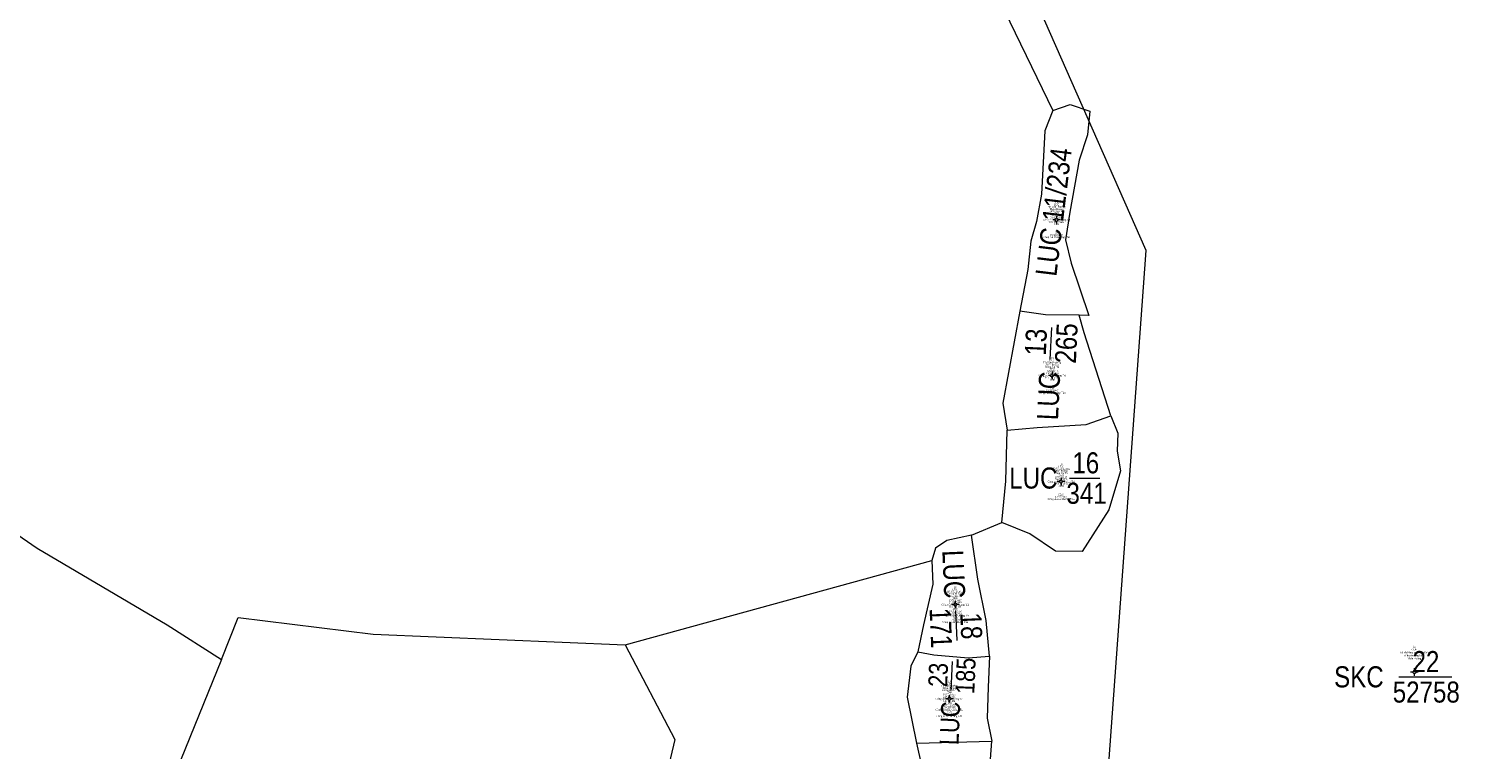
# Model space of a CAD drawing. Header units: metres. Extents: x 546779 to 548251, y 1841578 to 1843315.
# Drawn here: x 547303 to 547541.8, y 1842615.8 to 1842735.7 of the extents above; entities that cross this region are included whole.
import ezdxf
from ezdxf.enums import TextEntityAlignment as Align

# ---------------------------------------------------------------- set-up
doc = ezdxf.new("R2010")
doc.units = ezdxf.units.M
doc.header["$MEASUREMENT"] = 0
for name, color, linetype, lineweight in [('Level 10', 7, 'Continuous', 0), ('Level 11', 7, 'Continuous', 0), ('Level 13', 7, 'Continuous', 0), ('Level 15', 7, 'Continuous', 0), ('Level 50', 7, 'Continuous', 0)]:
    doc.layers.add(name, color=color, linetype=linetype, lineweight=lineweight)
doc.styles.add('Style-vnarialNarrowI', font='vnarialNarrowI.shx')
doc.styles.add('Style-Vntimei', font='Vntimei.shx')

# ---------------------------------------------------------------- blocks, each defined once
blk = doc.blocks.new('N_THUA_9')
at = {"layer": 'Level 13', "color": 230, "linetype": 'Continuous', "lineweight": 0, "style": 'Style-vnarialNarrowI'}
blk.add_text('LUC 11/234', height=3.499973, rotation=359.999986, dxfattribs=at).set_placement((0.109121, -0.003585), align=Align.MIDDLE_CENTER)
blk = doc.blocks.new('N_THUA_11')
at = {"layer": 'Level 13', "color": 230, "linetype": 'Continuous', "lineweight": 13, "flags": 128}
blk.add_lwpolyline([(-1.661927, 0.001482), (3.663948, 0.003111)], dxfattribs=at)
at = {"layer": 'Level 13', "color": 230, "linetype": 'Continuous', "lineweight": 0, "style": 'Style-vnarialNarrowI'}
blk.add_text('13', height=3.499983, rotation=0.000094, dxfattribs=at).set_placement((1.106265, 0.783316), align=Align.CENTER)
blk.add_text('LUC ', height=3.499983, rotation=0.000094, dxfattribs=at).set_placement((-2.600937, -0.00211), align=Align.MIDDLE_RIGHT)
blk.add_text('265', height=3.499983, rotation=0.000094, dxfattribs=at).set_placement((1.138207, -0.775375), align=Align.TOP_CENTER)
blk = doc.blocks.new('N_THUA_14')
at = {"layer": 'Level 13', "color": 230, "linetype": 'Continuous', "lineweight": 13, "flags": 128}
blk.add_lwpolyline([(-1.7, 0), (3.34, 0)], dxfattribs=at)
at = {"layer": 'Level 13', "color": 230, "linetype": 'Continuous', "lineweight": 0, "style": 'Style-vnarialNarrowI'}
blk.add_text('16', height=3.49998, dxfattribs=at).set_placement((0.983927, 0.78), align=Align.CENTER)
blk.add_text('LUC ', height=3.49998, dxfattribs=at).set_placement((-2.611418, -0.00001), align=Align.MIDDLE_RIGHT)
blk.add_text('341', height=3.49998, dxfattribs=at).set_placement((1.114692, -0.78002), align=Align.TOP_CENTER)
blk = doc.blocks.new('N_THUA_16')
at = {"layer": 'Level 13', "color": 230, "linetype": 'Continuous', "lineweight": 13, "flags": 128}
blk.add_lwpolyline([(-1.701439, 0.003719), (3.333378, 0.005586)], dxfattribs=at)
at = {"layer": 'Level 13', "color": 230, "linetype": 'Continuous', "lineweight": 0, "style": 'Style-vnarialNarrowI'}
blk.add_text('18', height=3.499926, rotation=0.000079, dxfattribs=at).set_placement((0.985876, 0.781284), align=Align.CENTER)
blk.add_text('LUC ', height=3.499926, rotation=0.000079, dxfattribs=at).set_placement((-2.607488, 0.005601), align=Align.MIDDLE_RIGHT)
blk.add_text('171', height=3.499926, rotation=0.000079, dxfattribs=at).set_placement((1.126875, -0.783248), align=Align.TOP_CENTER)
blk = doc.blocks.new('N_THUA_20')
at = {"layer": 'Level 13', "color": 230, "linetype": 'Continuous', "lineweight": 13, "flags": 128}
blk.add_lwpolyline([(-1.22, 0), (7.62, 0)], dxfattribs=at)
at = {"layer": 'Level 13', "color": 230, "linetype": 'Continuous', "lineweight": 0, "style": 'Style-vnarialNarrowI'}
blk.add_text('22', height=3.49998, dxfattribs=at).set_placement((3.312964, 0.78), align=Align.CENTER)
blk.add_text('SKC ', height=3.49998, dxfattribs=at).set_placement((-2.598396, -0.00001), align=Align.MIDDLE_RIGHT)
blk.add_text('52758', height=3.49998, dxfattribs=at).set_placement((3.367935, -0.78002), align=Align.TOP_CENTER)
blk = doc.blocks.new('N_THUA_21')
at = {"layer": 'Level 13', "color": 230, "linetype": 'Continuous', "lineweight": 13, "flags": 128}
blk.add_lwpolyline([(-1.656448, -0.011818), (3.680615, 0.005243)], dxfattribs=at)
at = {"layer": 'Level 13', "color": 230, "linetype": 'Continuous', "lineweight": 0, "style": 'Style-vnarialNarrowI'}
blk.add_text('23', height=3.499872, rotation=0.000222, dxfattribs=at).set_placement((1.102764, 0.784305), align=Align.CENTER)
blk.add_text('LUC ', height=3.499872, rotation=0.000222, dxfattribs=at).set_placement((-2.607446, 0.000532), align=Align.MIDDLE_RIGHT)
blk.add_text('185', height=3.499872, rotation=0.000222, dxfattribs=at).set_placement((1.139575, -0.776564), align=Align.TOP_CENTER)
blk = doc.blocks.new('CENTRD')
at = {"layer": 'Level 11', "linetype": 'Continuous', "lineweight": 0}
h = blk.add_hatch(color=3, dxfattribs=at)
edge = h.paths.add_edge_path()
edge.add_arc((-0.0025, 0), 1.500056, 0, 360)
at = {"layer": 'Level 11', "color": 3, "linetype": 'Continuous', "lineweight": 0}
for p, q in [((-6.200231, 0), (-12.400462, 0)), ((0, 6.200231), (-6.200231, 0)), ((-6.200231, 0), (0, -6.200231)), ((0, 12.400462), (0, 6.200231)), ((6.200231, 0), (0, 6.200231)), ((0, -6.200231), (6.200231, 0)), ((12.600469, 0), (6.200231, 0)), ((0, -6.200231), (0, -12.400462))]:
    blk.add_line(p, q, dxfattribs=at)

msp = doc.modelspace()

# ---------------------------------------------------------------- linework, layer by layer
at = {"layer": 'Level 10', "color": 7, "linetype": 'Continuous', "lineweight": 0}
for p, q in [((547459.67, 1842651.59), (547464.73, 1842653.71)), ((547402.08, 1842633.37), (547453.06, 1842647.38)), ((547335.01, 1842630.91), (547318.26, 1842589.71)), ((547450.54, 1842617.02), (547463.05, 1842617.36))]:
    msp.add_line(p, q, dxfattribs=at)
at = {"layer": 'Level 10', "color": 7, "linetype": 'Continuous', "lineweight": 0, "flags": 128}
for points in [[(547629.56, 1842783.91), (547606.01, 1842789.42), (547555.57, 1842838.83), (547539.64, 1842847.33), (547509.83, 1842841.11), (547483.29, 1842802.85), (547453.75, 1842804.06), (547443.75, 1842782.84), (547473.17, 1842722.15)], [(547473.17, 1842722.15), (547471.84, 1842718.8), (547471.34, 1842708.28), (547470.5, 1842703.7), (547469.56, 1842700.47), (547469.03, 1842695.73), (547467.69, 1842688.8)], [(547473.17, 1842722.15), (547476.08, 1842723.16), (547479.34, 1842722.02), (547478.94, 1842718.12), (547477.56, 1842713.9), (547476, 1842705.25), (547475.33, 1842700.69), (547476.26, 1842696.79), (547479.19, 1842688.1), (547477.56, 1842688.12)], [(547467.69, 1842688.8), (547464.91, 1842673.51), (547465.6, 1842669.04)], [(547477.56, 1842688.12), (547471.98, 1842688.19), (547467.69, 1842688.8)], [(547482.83, 1842671.4), (547478.41, 1842685.23), (547477.56, 1842688.12)], [(547482.83, 1842671.4), (547484.02, 1842668.52), (547483.88, 1842665.56), (547484.42, 1842662.26), (547482.49, 1842655.82), (547478.05, 1842648.88), (547473.65, 1842648.93), (547469.35, 1842651.81), (547464.73, 1842653.71)], [(547465.6, 1842669.04), (547470.62, 1842669.49), (547478.72, 1842669.99), (547482.83, 1842671.4)], [(547464.73, 1842653.71), (547465.4, 1842660.58), (547465.6, 1842669.04)], [(547210.97, 1842657.44), (547259.55, 1842626.64), (547286.27, 1842661.81), (547304.37, 1842649.43), (547325.94, 1842636.7), (547335.01, 1842630.91)], [(547459.67, 1842651.59), (547455.57, 1842650.7), (547453.67, 1842649.42), (547453.06, 1842647.38)], [(547462.68, 1842631.47), (547462.09, 1842637.41), (547460.73, 1842644.3), (547459.67, 1842651.59)], [(547453.06, 1842647.38), (547453.23, 1842643.46), (547451.72, 1842636.67), (547450.76, 1842632.19)], [(547335.01, 1842630.91), (547337.79, 1842637.92), (547360.19, 1842635.12), (547402.08, 1842633.37)], [(547402.08, 1842633.37), (547410.35, 1842617.64), (547406.17, 1842599.83), (547397.39, 1842582.88), (547412.3, 1842540.19), (547399.02, 1842525.86)], [(547450.76, 1842632.19), (547449.6, 1842629.8), (547449, 1842624.66), (547450.54, 1842617.02)], [(547450.76, 1842632.19), (547453.43, 1842631.71), (547459.1, 1842631.19), (547462.68, 1842631.47)], [(547462.68, 1842631.47), (547462.47, 1842626.31), (547462.27, 1842621.19), (547463.05, 1842617.36)], [(547450.54, 1842617.02), (547451.38, 1842613.32), (547453.94, 1842610.09), (547454.81, 1842607.72)], [(547461.49, 1842590.74), (547463.51, 1842591.94), (547468.42, 1842594.92), (547463.71, 1842608.33), (547462.7, 1842612.86), (547463.05, 1842617.36)]]:
    msp.add_lwpolyline(points, dxfattribs=at)
at = {"layer": 'Level 50', "color": 230, "linetype": 'Continuous', "lineweight": 0}
for p, q in [((547488.72, 1842698.87), (547414.93, 1842866.08)), ((547471.94, 1842469.16), (547488.72, 1842698.87))]:
    msp.add_line(p, q, dxfattribs=at)

# ---------------------------------------------------------------- block references
at = {"layer": 'Level 11', "color": 3, "linetype": 'Continuous', "lineweight": 0, "xscale": 0.049998, "yscale": 0.049998, "zscale": 0.049998}
for p in [(547473.81, 1842703.99), (547473.08, 1842678.14), (547474.56, 1842660.48), (547456.97, 1842640.05), (547533.29, 1842628.85), (547455.99, 1842624.4)]:
    msp.add_blockref('CENTRD', p, dxfattribs=at)
at = {"layer": 'Level 13', "color": 230, "linetype": 'Continuous', "lineweight": 0}
for name, p, xscale, yscale, zscale, rotation in [('N_THUA_9', (547473.32, 1842705.2), 1.000002, 1.000002, 1.000002, 83.037967), ('N_THUA_11', (547472.86, 1842682.45), 0.999999, 0.999999, 0.999999, 87.291989), ('N_THUA_16', (547457.07, 1842637.39), 0.999998, 0.999998, 0.999998, 272.483132), ('N_THUA_21', (547456.37, 1842627.28), 0.899999, 0.899999, 0.899999, 87.669259)]:
    msp.add_blockref(name, p, dxfattribs=dict(at, xscale=xscale, yscale=yscale, zscale=zscale, rotation=rotation))
for name, p in [('N_THUA_14', (547477.69, 1842661.08)), ('N_THUA_20', (547531.91, 1842628.05))]:
    msp.add_blockref(name, p, dxfattribs=at)

# ---------------------------------------------------------------- texts
at = {"layer": 'Level 15', "color": 3, "linetype": 'Continuous', "lineweight": 0, "char_height": 0.3, "attachment_point": 5, "line_spacing_factor": 0.72, "style": 'Style-Vntimei'}
for s, insert in [('11\\PLUC\\PHå V¨n Ph\xad¬ng\\PTh«n Ruéng\\P§«ng Ru Na\\P1983\\P197236113\\P24/02/2006\\PC«ng an t∅nh Qu¶ng TrÞ\\PHå ThÞ Vinh\\P1988\\P \\P \\P \\P53/6\\P02/10/2007\\PC«ng An x· H\xadíng T©n\\P', (547473.81, 1842703.94)), ('13\\PLUC\\PHå V¨n Ph\xad¬ng\\PTh«n Ruéng\\P§«ng Ru Na\\P1983\\P197236113\\P24/02/2006\\PC«ng an t∅nh Qu¶ng TrÞ\\PHå ThÞ Vinh\\P1988\\P \\P \\P \\P53/6\\P02/10/2007\\PC«ng An x· H\xadíng T©n\\P', (547473.08, 1842678.09)), ('16\\PLUC\\PHå V¨n Ph\xad¬ng\\PTh«n Ruéng\\P§«ng Ru Na\\P1983\\P197236113\\P24/02/2006\\PC«ng an t∅nh Qu¶ng TrÞ\\PHå ThÞ Vinh\\P1988\\P \\P \\P \\P53/6\\P02/10/2007\\PC«ng An x· H\xadíng T©n\\P', (547474.56, 1842660.43)), ('18\\PLUC\\PHå V¨n §\xadêng\\PTh«n Ruéng\\P§«ng Ru Na\\P1980\\P197121857\\P21/09/1999\\PC«ng an t∅nh Qu¶ng TrÞ\\PHå ThÞ Bª\\P1980\\P197121872\\P21/09/1999\\PC«ng an t∅nh Qu¶ng TrÞ\\P71/6\\P11/12/2007\\PC«ng an x· H\xadíng T©n\\P', (547456.97, 1842640)), ('23\\PLUC\\PHå V¨n §\xadêng\\PTh«n Ruéng\\P§«ng Ru Na\\P1980\\P197121857\\P21/09/1999\\PC«ng an t∅nh Qu¶ng TrÞ\\PHå ThÞ Bª\\P1980\\P197121872\\P21/09/1999\\PC«ng an t∅nh Qu¶ng TrÞ\\P71/6\\P11/12/2007\\PC«ng an x· H\xadíng T©n\\P', (547455.99, 1842624.35))]:
    msp.add_mtext(s, dxfattribs=dict(at, insert=insert))
at = {"layer": 'Level 15', "color": 3, "linetype": 'Continuous', "lineweight": 0, "insert": (547533.29, 1842628.8), "char_height": 0.3, "attachment_point": 5, "style": 'Style-Vntimei'}
msp.add_mtext('22\\PCQP\\PBé ch∅ huy qu©n sù t∅nh\\P(Thao tr\xadêng b¾n)\\PTh«n Ruéng\\P \\P \\P \\P \\P \\P \\P \\P \\P \\P \\P \\P \\P \\P', dxfattribs=at)

doc.saveas('drawing.dxf')
